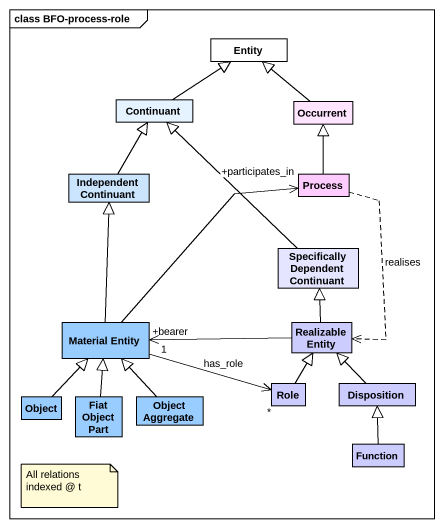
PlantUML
@startuml
mainframe class BFO-process-role
hide circle
hide empty members
class "Entity" as Entity_ #FFFFFF
class Continuant #E5F2FF
class Occurrent #FFE5FF
class "Independent Continuant" as Independent_Continuant #CBE5FF
class "Process" as Process_ #FFCCFF
class "Specifically Dependent Continuant" as Specifically_Dependent #E5E5FF
class "Material Entity" as Material_Entity #99CCFF
class "Realizable Entity" as Realizable_Entity #CCCCFF
class "Object" as Object_ #99CCFF
class "Fiat Object Part" as Fiat_Object_Part #99CCFF
class "Object Aggregate" as Object_Aggregate #99CCFF
class Role #CCCCFF
class Disposition #CCCCFF
class Function #CCCCFF
Continuant -up-|> Entity_
Occurrent -up-|> Entity_
Independent_Continuant -up-|> Continuant
Process_ -up-|> Occurrent
Process_ ..> Realizable_Entity : realises
Specifically_Dependent -up-|> Continuant
Material_Entity -up-|> Independent_Continuant
Material_Entity -up-> "+participates_in" Process_
Material_Entity -right-> "*" Role : has_role
Realizable_Entity -up-|> Specifically_Dependent
Realizable_Entity -left-> "+bearer\n1" Material_Entity
Object_ -up-|> Material_Entity
Fiat_Object_Part -up-|> Material_Entity
Object_Aggregate -up-|> Material_Entity
Role -up-|> Realizable_Entity
Disposition -up-|> Realizable_Entity
Function -up-|> Disposition
note as N1
  All relations indexed @ t
end note
@enduml
